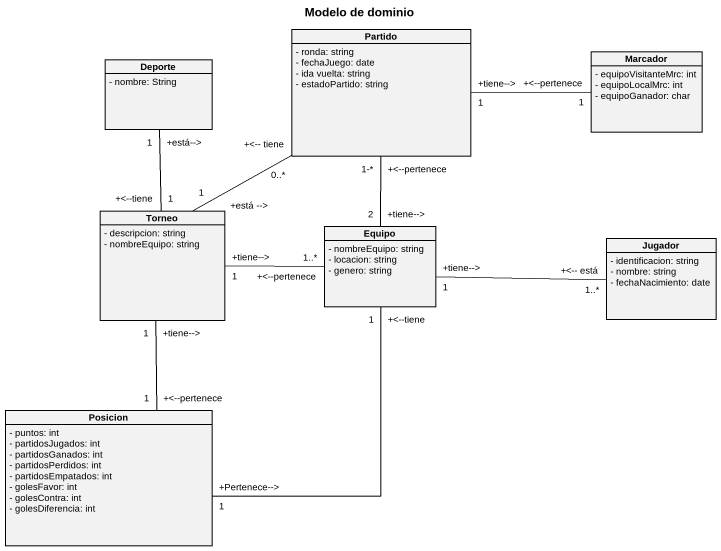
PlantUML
@startuml
title Modelo de dominio
hide circle
hide empty members
skinparam classAttributeIconSize 0
class Deporte {
  - nombre: String
}
class Partido {
  - ronda: string
  - fechaJuego: date
  - ida vuelta: string
  - estadoPartido: string
}
class Marcador {
  - equipoVisitanteMrc: int
  - equipoLocalMrc: int
  - equipoGanador: char
}
class Torneo {
  - descripcion: string
  - nombreEquipo: string
}
class Equipo {
  - nombreEquipo: string
  - locacion: string
  - genero: string
}
class Jugador {
  - identificacion: string
  - nombre: string
  - fechaNacimiento: date
}
class Posicion {
  - puntos: int
  - partidosJugados: int
  - partidosGanados: int
  - partidosPerdidos: int
  - partidosEmpatados: int
  - golesFavor: int
  - golesContra: int
  - golesDiferencia: int
}
Deporte "+está-->\n1" -- "+<--tiene\n1" Torneo
Partido "+<-- tiene\n0..*" -- "+está -->\n1" Torneo
Partido "+<--pertenece\n1-*" -- "+tiene-->\n2" Equipo
Marcador "+<--pertenece\n1" -left- "+tiene-->\n1" Partido
Torneo "+tiene-->\n1" -right- "+<--pertenece\n1..*" Equipo
Torneo "+tiene-->\n1" -- "+<--pertenece\n1" Posicion
Equipo "+tiene-->\n1" -right- "+<-- está\n1..*" Jugador
Posicion "+Pertenece-->\n1" -up- "+<--tiene\n1" Equipo
@enduml
